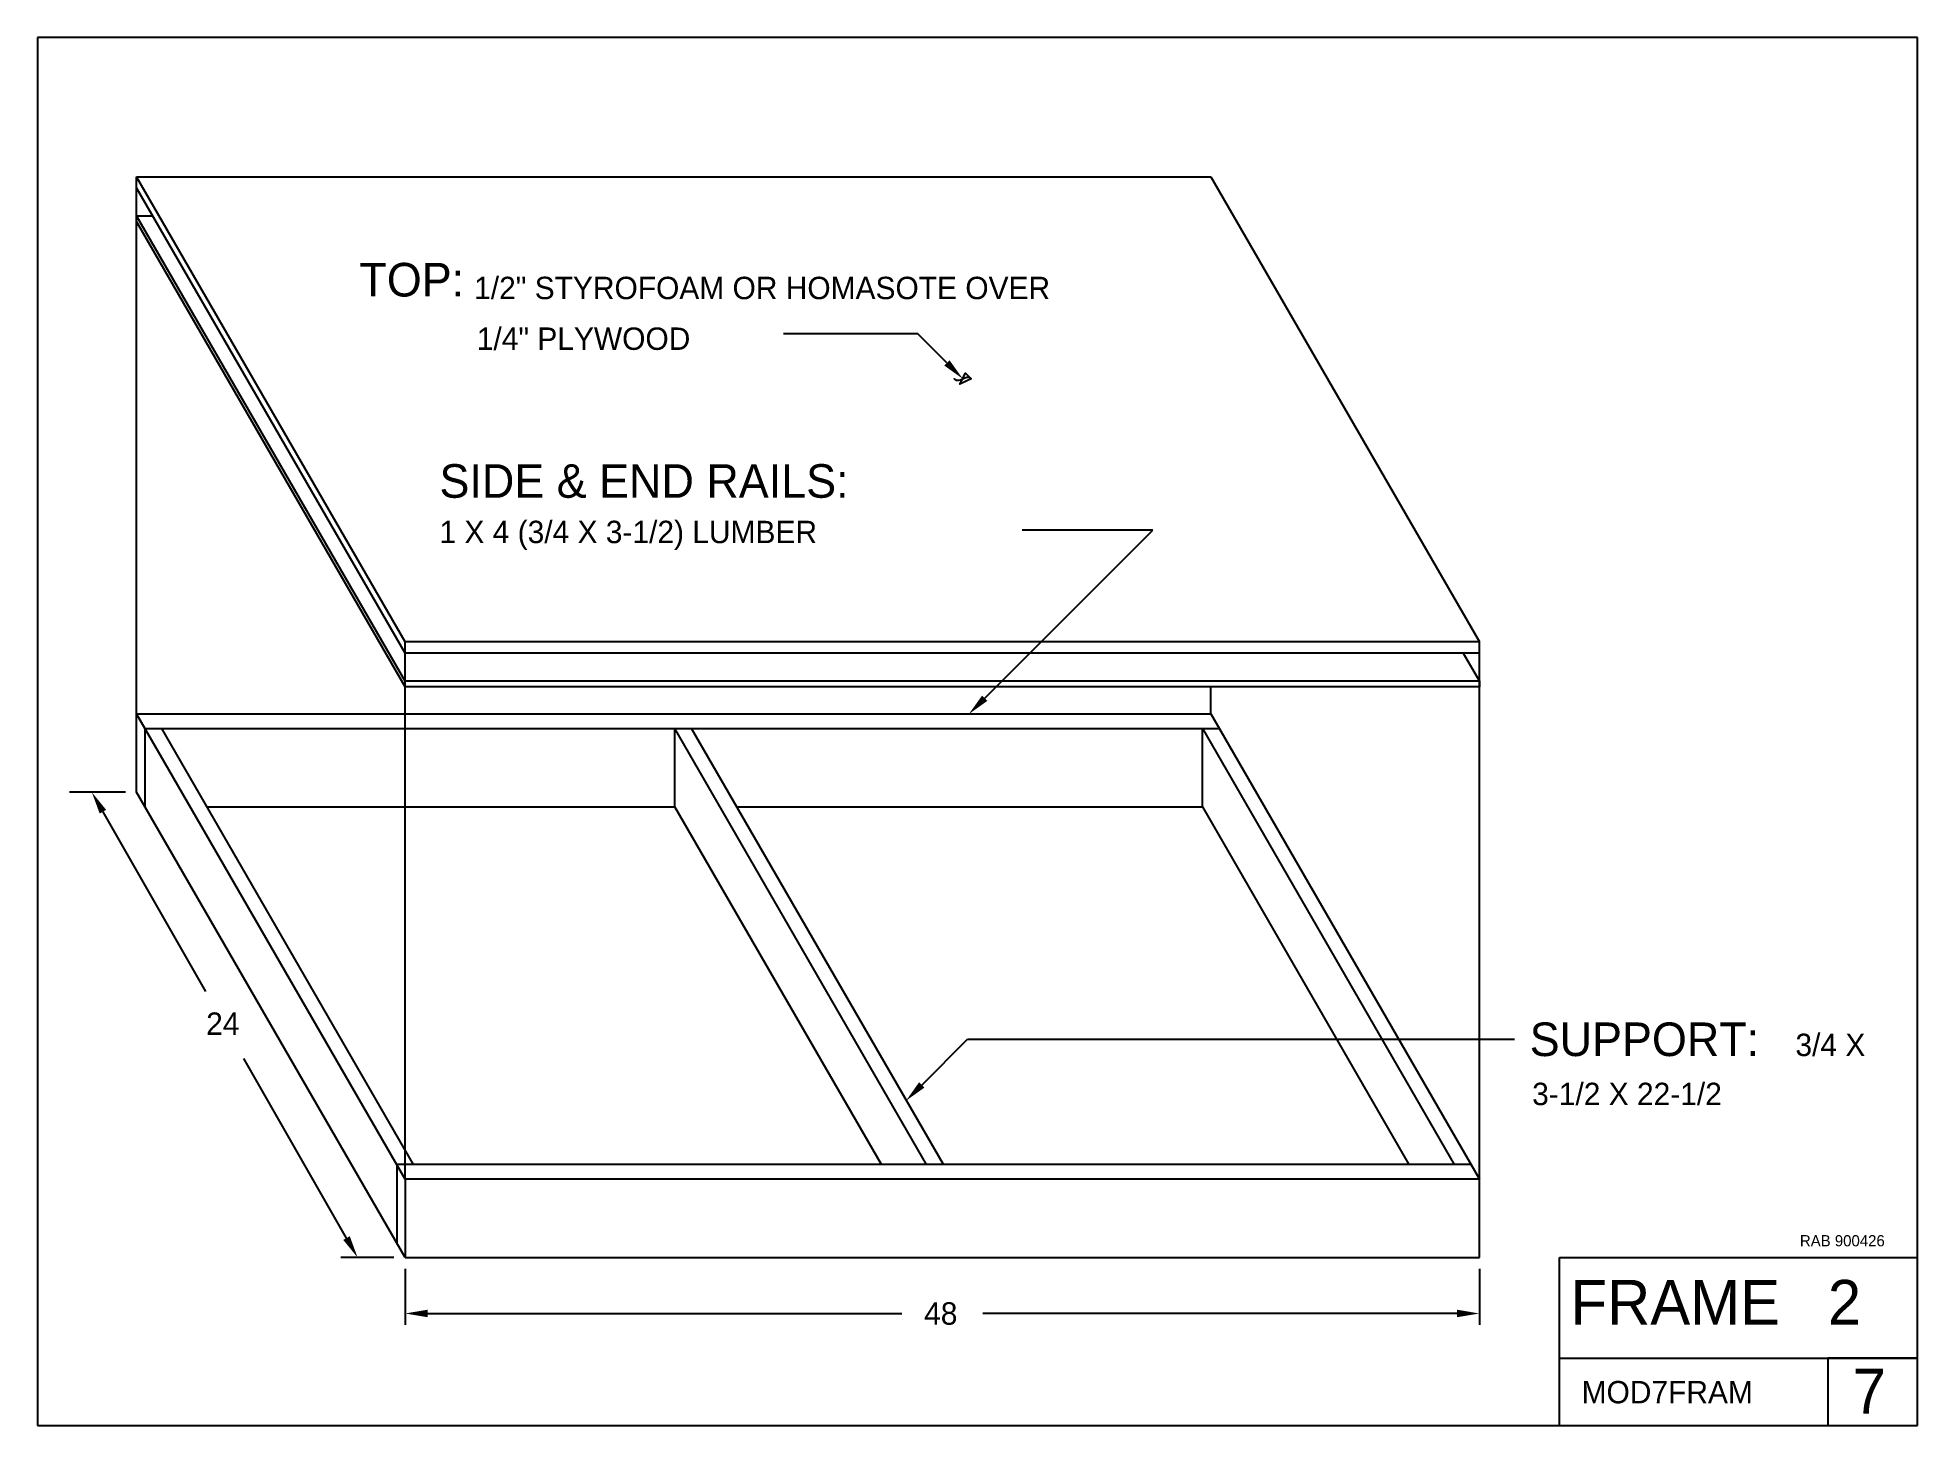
# Model space of a CAD drawing. Extents: x 0 to 84, y 0 to 62.
import ezdxf

# ---------------------------------------------------------------- set-up
doc = ezdxf.new("R2010")
doc.units = 0
doc.linetypes.add('DASHED', pattern=[0])
doc.layers.get('0').update_dxf_attribs({"linetype": 'CONTINUOUS'})
doc.layers.add('DIM', color=4, linetype='DASHED')
doc.dimstyles.get("Standard").update_dxf_attribs({"dimtxt": 2.5, "dimasz": 2.5, "dimexe": 1.25, "dimexo": 0.625, "dimtad": 1, "dimcen": 2.5, "dimazin": 3, "dimtfac": 1, "dimtmove": 0, "dimatfit": 3})

# ---------------------------------------------------------------- blocks, each defined once
blk = doc.blocks.new('*D')
at = {"color": 0}
for p, q in [((15.875, 5.5), (15.875, 3)), ((63.875, 5.5), (63.875, 3)), ((16.875, 3.5), (38.065, 3.5)), ((62.875, 3.5), (41.685, 3.5))]:
    blk.add_line(p, q, dxfattribs=at)
for points in [[(16.875, 3.333), (16.875, 3.667), (15.875, 3.5)], [(62.875, 3.333), (62.875, 3.667), (63.875, 3.5)]]:
    blk.add_solid(points, dxfattribs=at)
blk.add_text('48', height=1, dxfattribs=at).set_placement((39.065, 3))

msp = doc.modelspace()

# ---------------------------------------------------------------- linework, layer by layer
at = {"color": 0}
for p, q in [((84, 62), (0, 62)), ((0, 62), (0, 0)), ((84, 0), (84, 62)), ((16.425, 35), (4.425, 55.785)), ((4.425, 55.785), (52.425, 55.785)), ((4.425, 55.285), (4.425, 55.785)), ((52.425, 55.785), (64.425, 35)), ((16.425, 34.5), (4.425, 55.285)), ((16.425, 33.25), (4.425, 54.035)), ((4.425, 53.785), (4.425, 54.035)), ((4.425, 54.035), (5.147, 54.035)), ((16.425, 33), (4.425, 53.785)), ((39.338, 48.762), (33.338, 48.762)), ((40.631, 47.469), (39.338, 48.762)), ((42.323, 32.486), (49.836, 40)), ((49.836, 40), (44, 40)), ((64.425, 35), (16.425, 35)), ((16.425, 34.5), (16.425, 34.986)), ((64.425, 34.5), (16.425, 34.5)), ((63.703, 34.5), (64.425, 33.25)), ((64.425, 34.5), (64.425, 34.986)), ((16.425, 33), (16.425, 33.25)), ((64.425, 33.25), (16.425, 33.25)), ((64.425, 33), (16.425, 33)), ((64.425, 33.25), (64.425, 33)), ((16.425, 11), (4.425, 31.785)), ((4.425, 31.785), (52.425, 31.785)), ((4.425, 28.285), (4.425, 31.785)), ((4.8, 31.135), (52.8, 31.135)), ((4.8, 27.635), (4.8, 31.135)), ((16.8, 11.65), (5.55, 31.135)), ((28.475, 27.635), (28.475, 31.135)), ((39.725, 11.65), (28.475, 31.135)), ((40.475, 11.65), (29.225, 31.135)), ((52.05, 31.135), (63.3, 11.65)), ((52.05, 27.625), (52.05, 31.135)), ((52.425, 31.785), (64.425, 11)), ((3.925, 28.285), (1.425, 28.285)), ((16.425, 7.5), (4.425, 28.285)), ((2.92, 27.416), (7.507, 19.389)), ((7.571, 27.635), (28.475, 27.635)), ((37.704, 11.65), (28.475, 27.635)), ((31.246, 27.635), (52.05, 27.635)), ((52.05, 27.635), (61.279, 11.65)), ((39.507, 15.207), (41.55, 17.25)), ((41.55, 17.25), (66, 17.25)), ((13.804, 8.368), (9.217, 16.396)), ((64.05, 11.65), (16.05, 11.65)), ((16.05, 11.65), (16.05, 8.15)), ((64.425, 11), (16.425, 11)), ((16.425, 11), (16.425, 7.5)), ((64.425, 7.5), (64.425, 11)), ((15.925, 7.5), (13.55, 7.5)), ((16.425, 7.5), (64.425, 7.5)), ((68, 0), (68, 7.5)), ((68, 7.5), (84, 7.5)), ((68, 3), (84, 3)), ((84, 3), (80, 3)), ((80, 3), (80, 0)), ((0, 0), (84, 0))]:
    msp.add_line(p, q, dxfattribs=at)
msp.add_lwpolyline([(40.963, 46.762), (40.963, 46.762), (41.057, 46.7), (41.151, 46.691), (41.245, 46.718), (41.338, 46.762), (41.432, 46.805), (41.526, 46.832), (41.62, 46.823), (41.713, 46.762), (41.213, 46.512), (41.463, 47.012), (41.713, 46.762)], dxfattribs=at)
for points in [[(40.749, 47.587), (40.513, 47.351), (41.338, 46.762)], [(42.44, 32.368), (42.205, 32.604), (41.615, 31.779)], [(2.775, 27.334), (3.064, 27.499), (2.424, 28.285)], [(39.625, 15.089), (39.389, 15.325), (38.8, 14.5)], [(13.659, 8.286), (13.949, 8.451), (14.3, 7.5)]]:
    msp.add_solid(points, dxfattribs=at)
at = {"layer": 'DIM', "color": 0}
for p, q in [((4.425, 31.785), (4.425, 55.285)), ((16.425, 11), (16.425, 34.65)), ((64.425, 11), (64.425, 34.5)), ((52.425, 31.785), (52.425, 33))]:
    msp.add_line(p, q, dxfattribs=at)

# ---------------------------------------------------------------- texts
at = {"color": 0}
for s, height, p in [('TOP:', 1.5, (14.381, 50.434)), ('1/2" STYROFOAM OR HOMASOTE OVER', 1, (19.508, 50.315)), ('1/4" PLYWOOD', 1, (19.627, 48.049)), ('SIDE & END RAILS:', 1.5, (17.958, 41.442)), ('1 X 4 (3/4 X 3-1/2) LUMBER', 1, (17.958, 39.415)), ('24', 1, (7.532, 17.448)), ('SUPPORT:', 1.5, (66.675, 16.5)), ('3/4 X', 1, (78.55, 16.5)), ('3-1/2 X 22-1/2', 1, (66.786, 14.308)), ('RAB 900426', 0.5, (78.75, 8)), ('FRAME', 2, (68.5, 4.5)), ('2', 2, (80, 4.5)), ('7', 2, (81.11, 0.529)), ('MOD7FRAM', 1, (68.995, 0.986))]:
    msp.add_text(s, height=height, dxfattribs=at).set_placement(p)

# ---------------------------------------------------------------- dimensions: what is measured, and where the dimension line sits
dim = msp.add_linear_dim(base=(64.425, 5), p1=(16.425, 7.5), p2=(64.425, 7.5), dimstyle='Standard', dxfattribs=at)
dim.commit()
dim.dimension.update_dxf_attribs({"geometry": '*D', "text_midpoint": (40.425, 5), "insert": (0.55, 1.5)})

doc.saveas('drawing.dxf')
